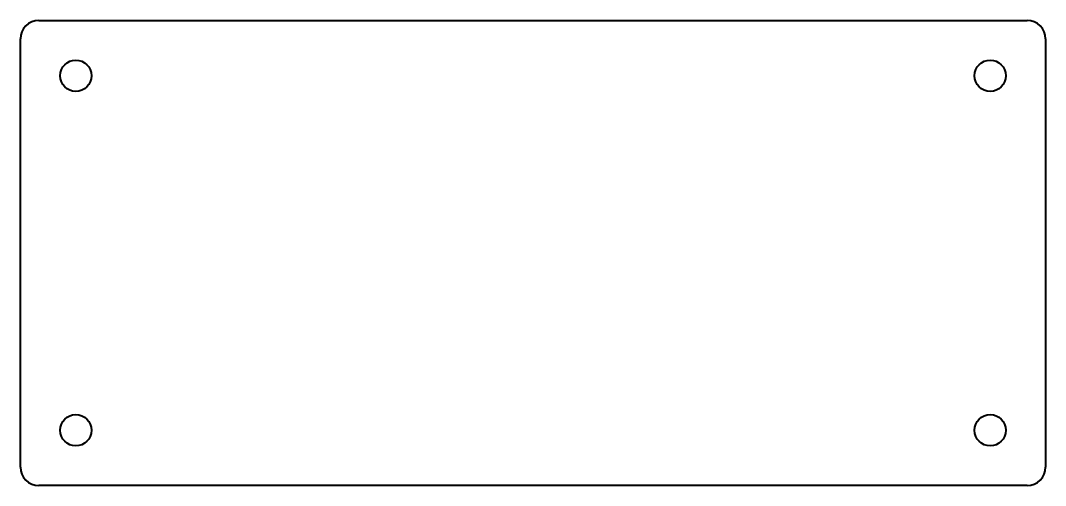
# Model space of a CAD drawing. Header units: millimetres. Extents: x -56 to 56, y 18 to 69.
import ezdxf

# ---------------------------------------------------------------- set-up
doc = ezdxf.new("R2010")
doc.units = ezdxf.units.MM
doc.layers.add('Visible', color=7, linetype='Continuous', lineweight=40)

msp = doc.modelspace()

# ---------------------------------------------------------------- linework, layer by layer
at = {"layer": 'Visible'}
for p, q in [((-53.63, 69), (53.63, 69)), ((-55.63, 20.5), (-55.63, 67)), ((55.63, 67), (55.63, 20.5)), ((53.63, 18.5), (-53.63, 18.5))]:
    msp.add_line(p, q, dxfattribs=at)
for centre in [(-49.63, 63), (49.63, 63), (-49.63, 24.5), (49.63, 24.5)]:
    msp.add_circle(centre, 1.7, dxfattribs=at)
for centre, start, end in [((-53.63, 67), 90, 180), ((53.63, 67), 0, 90), ((-53.63, 20.5), 180, 270), ((53.63, 20.5), 270, 0)]:
    msp.add_arc(centre, 2, start, end, dxfattribs=at)

doc.saveas('drawing.dxf')
